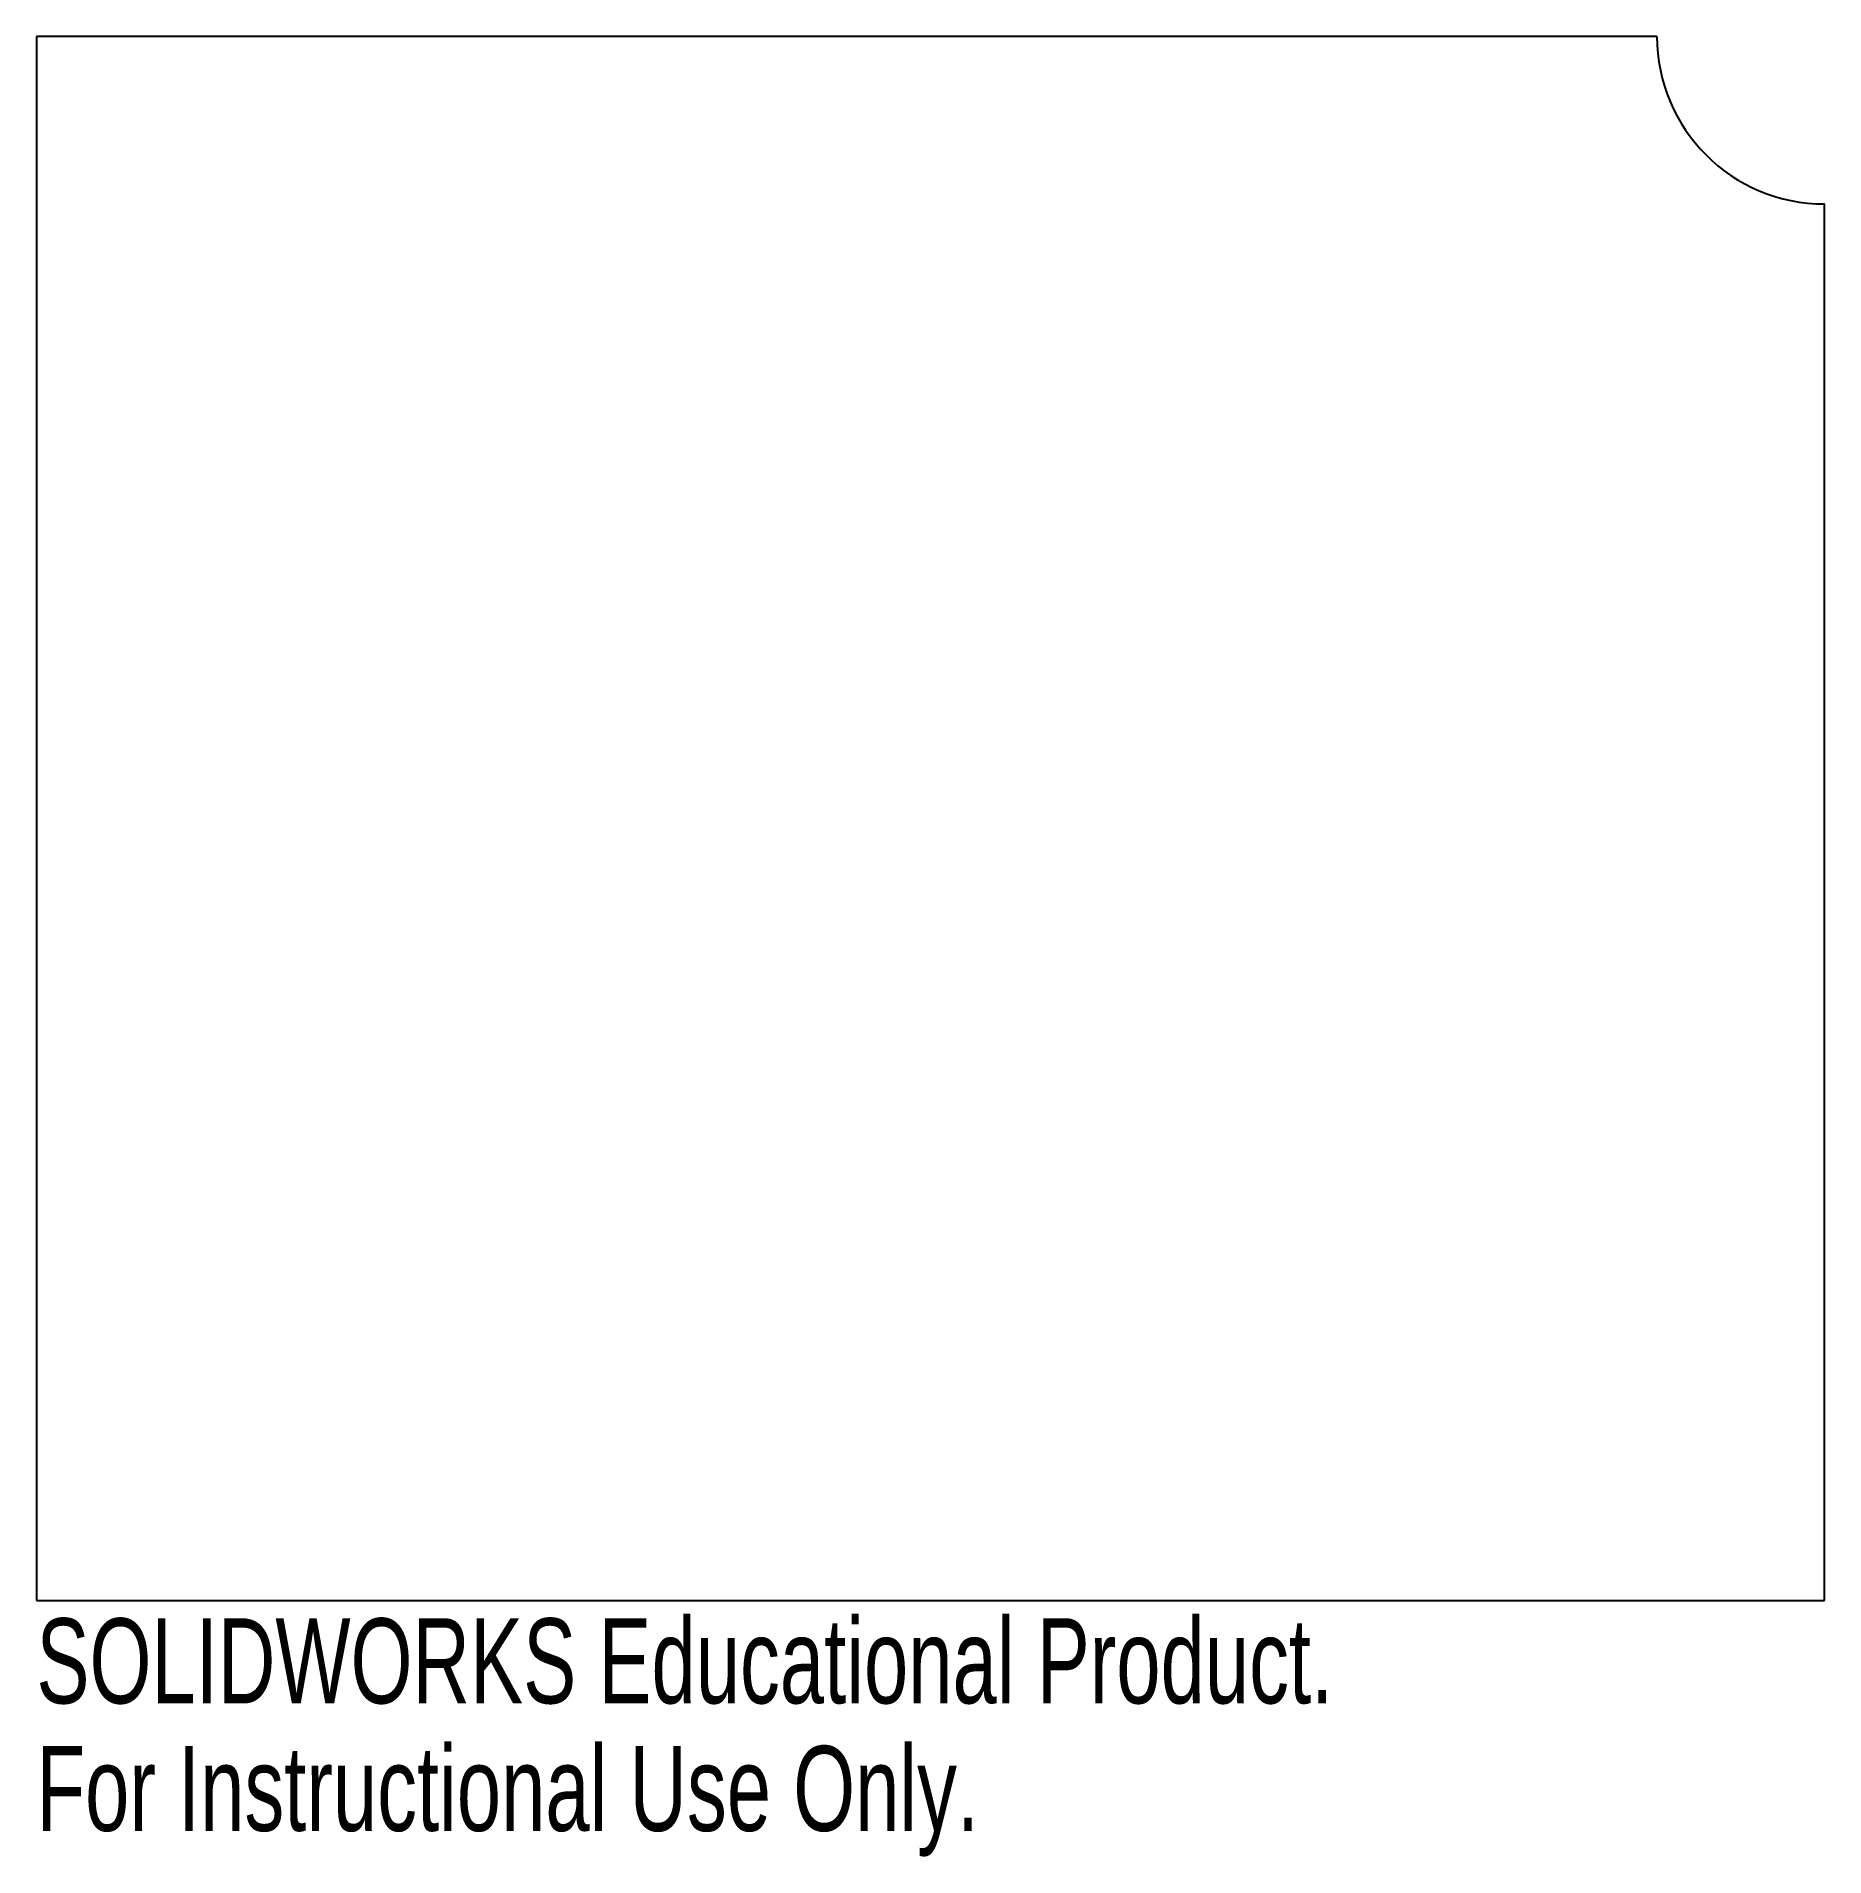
# Model space of a CAD drawing. Header units: inches. Extents: x 0 to 4, y -0.57 to 3.5.
import ezdxf

# ---------------------------------------------------------------- set-up
doc = ezdxf.new("R2010")
doc.units = ezdxf.units.IN
doc.header["$MEASUREMENT"] = 0
doc.styles.add('SLDTEXTSTYLE0', font='TXT', dxfattribs={"width": 0.7})

msp = doc.modelspace()

# ---------------------------------------------------------------- linework, layer by layer
at = {"color": 7, "linetype": 'Continuous', "lineweight": 25}
for p, q in [((0, 3.5), (0, 0)), ((3.625, 3.5), (0, 3.5)), ((4, 0), (4, 3.125)), ((0, 0), (4, 0))]:
    msp.add_line(p, q, dxfattribs=at)
msp.add_arc((4, 3.5), 0.375, 180, 270, dxfattribs=at)

# ---------------------------------------------------------------- texts
at = {"color": 7, "linetype": 'Continuous', "char_height": 0.1903, "attachment_point": 1, "style": 'SLDTEXTSTYLE0'}
for s, insert in [('SOLIDWORKS Educational Product.', (0, -0.0401)), ('For Instructional Use Only.', (0, -0.3256))]:
    msp.add_mtext(s, dxfattribs=dict(at, insert=insert))

doc.saveas('drawing.dxf')
